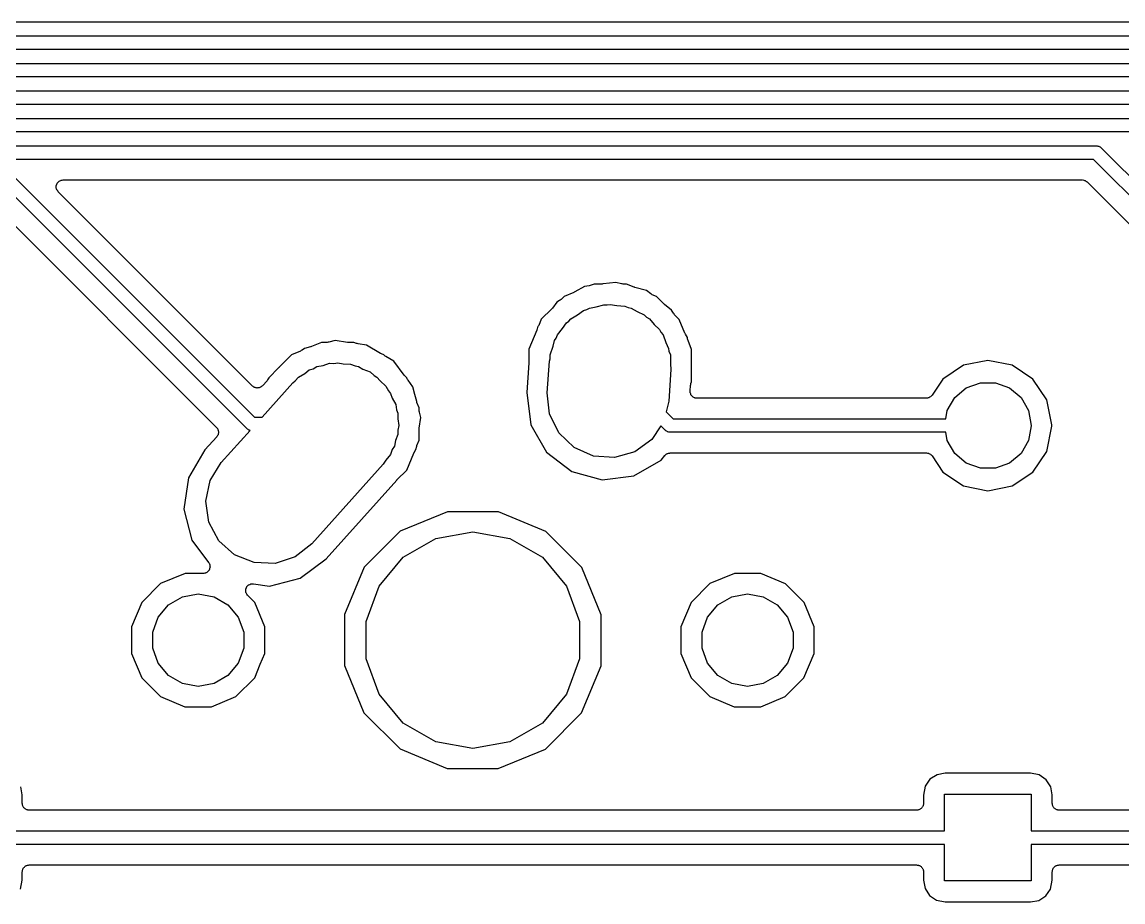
# Model space of a CAD drawing. Extents: x 29 to 257, y -104 to -29.
# Drawn here: x 105.96 to 126.32, y -61.99 to -45.72 of the extents above; entities that cross this region are included whole.
import ezdxf

# ---------------------------------------------------------------- set-up
doc = ezdxf.new("R2010")
doc.units = 0
doc.header["$MEASUREMENT"] = 0
doc.layers.add('BLACK', color=7, linetype='CONTINUOUS')

msp = doc.modelspace()

# ---------------------------------------------------------------- linework, layer by layer
at = {"layer": 'Black'}
for p, q in [((196.469, -45.718), (89.662, -45.718)), ((89.4598, -45.976), (196.671, -45.976)), ((196.723, -46.226), (89.408, -46.226)), ((89.2058, -46.484), (181.459, -46.484)), ((181.407, -46.734), (89.154, -46.734)), ((88.9518, -46.992), (162.917, -46.992)), ((162.865, -47.242), (88.9, -47.242)), ((89.408, -47.5), (144.375, -47.5)), ((144.323, -47.75), (89.4598, -47.75)), ((89.662, -48.008), (125.833, -48.008)), ((125.833, -48.008), (125.838, -48.009)), ((125.838, -48.009), (125.844, -48.0085)), ((125.844, -48.0085), (125.86, -48.0127)), ((125.86, -48.0127), (125.876, -48.0155)), ((125.876, -48.0155), (125.881, -48.0183)), ((125.881, -48.0183), (125.886, -48.0197)), ((125.886, -48.0197), (125.899, -48.0291)), ((125.899, -48.0291), (125.913, -48.0372)), ((125.913, -48.0372), (125.917, -48.0415)), ((125.917, -48.0415), (125.921, -48.0446)), ((125.921, -48.0446), (130.148, -52.2712)), ((125.781, -48.258), (89.7138, -48.258)), ((129.97, -52.4465), (125.781, -48.258)), ((105.788, -48.5526), (110.261, -53.025)), ((106.639, -48.6687), (106.643, -48.6659)), ((106.643, -48.6659), (106.647, -48.662)), ((106.647, -48.662), (106.662, -48.655)), ((106.662, -48.655), (106.677, -48.6467)), ((106.677, -48.6467), (106.682, -48.6457)), ((106.682, -48.6457), (106.687, -48.6433)), ((106.687, -48.6433), (106.704, -48.6419)), ((106.704, -48.6419), (106.72, -48.639)), ((106.72, -48.639), (125.571, -48.639)), ((125.571, -48.639), (125.576, -48.64)), ((125.576, -48.64), (125.582, -48.6395)), ((125.582, -48.6395), (125.598, -48.6438)), ((125.598, -48.6438), (125.614, -48.6467)), ((125.614, -48.6467), (125.619, -48.6495)), ((125.619, -48.6495), (125.624, -48.6509)), ((125.624, -48.6509), (125.638, -48.6604)), ((125.638, -48.6604), (125.652, -48.6687)), ((110.121, -53.2384), (105.648, -48.766)), ((106.594, -48.7771), (106.595, -48.7605)), ((106.595, -48.7825), (106.594, -48.7771)), ((106.595, -48.7439), (106.597, -48.7387)), ((106.595, -48.7605), (106.595, -48.7439)), ((106.595, -48.7881), (106.595, -48.7825)), ((106.601, -48.8036), (106.595, -48.7881)), ((106.597, -48.7387), (106.598, -48.7331)), ((106.598, -48.7331), (106.605, -48.7181)), ((106.605, -48.8197), (106.601, -48.8036)), ((106.605, -48.7181), (106.61, -48.7025)), ((106.608, -48.8242), (106.605, -48.8197)), ((106.61, -48.8295), (106.608, -48.8242)), ((106.61, -48.7025), (106.614, -48.6982)), ((106.621, -48.8422), (106.61, -48.8295)), ((106.614, -48.6982), (106.616, -48.6932)), ((106.616, -48.6932), (106.628, -48.6814)), ((106.63, -48.8558), (106.621, -48.8422)), ((106.628, -48.6814), (106.639, -48.6687)), ((110.225, -52.4501), (106.63, -48.8558)), ((125.652, -48.6687), (125.656, -48.673)), ((125.656, -48.673), (125.661, -48.6762)), ((125.661, -48.6762), (129.36, -52.3756)), ((105.528, -49.1842), (109.558, -53.2142)), ((116.364, -50.607), (116.183, -50.7109)), ((116.453, -50.5957), (116.364, -50.607)), ((116.469, -50.5907), (116.453, -50.5957)), ((116.485, -50.5871), (116.469, -50.5907)), ((116.542, -50.5637), (116.485, -50.5871)), ((116.693, -50.5639), (116.542, -50.5637)), ((116.701, -50.5625), (116.693, -50.5639)), ((116.709, -50.5628), (116.701, -50.5625)), ((116.946, -50.5325), (116.709, -50.5628)), ((117.047, -50.5598), (116.946, -50.5325)), ((117.063, -50.5613), (117.047, -50.5598)), ((117.08, -50.5642), (117.063, -50.5613)), ((117.141, -50.5643), (117.08, -50.5642)), ((117.28, -50.6222), (117.141, -50.5643)), ((117.288, -50.6239), (117.28, -50.6222)), ((117.296, -50.6274), (117.288, -50.6239)), ((117.512, -50.6862), (117.296, -50.6274)), ((117.589, -50.7455), (117.512, -50.6862)), ((115.855, -50.8986), (115.77, -51.0085)), ((115.903, -50.8712), (115.855, -50.8986)), ((115.916, -50.8605), (115.903, -50.8712)), ((115.93, -50.8509), (115.916, -50.8605)), ((115.988, -50.7925), (115.93, -50.8509)), ((116.168, -50.7181), (115.988, -50.7925)), ((116.175, -50.7137), (116.168, -50.7181)), ((116.183, -50.7109), (116.175, -50.7137)), ((117.604, -50.7533), (117.589, -50.7455)), ((117.618, -50.7623), (117.604, -50.7533)), ((117.694, -50.794), (117.618, -50.7623)), ((117.832, -50.932), (117.694, -50.794)), ((115.759, -51.0207), (115.564, -51.2158)), ((115.764, -51.014), (115.759, -51.0207)), ((115.77, -51.0085), (115.764, -51.014)), ((116.234, -51.1358), (116.346, -51.0539)), ((116.346, -51.0539), (116.405, -51.0371)), ((116.405, -51.0371), (116.454, -51.0088)), ((116.454, -51.0088), (116.581, -50.9864)), ((116.581, -50.9864), (116.722, -50.9459)), ((116.722, -50.9459), (116.786, -50.9503)), ((116.786, -50.9503), (116.84, -50.9407)), ((116.84, -50.9407), (116.964, -50.9626)), ((116.964, -50.9626), (117.111, -50.9728)), ((117.111, -50.9728), (117.171, -50.999)), ((117.171, -50.999), (117.226, -51.0088)), ((117.226, -51.0088), (117.338, -51.0734)), ((117.338, -51.0734), (117.469, -51.1313)), ((117.839, -50.9367), (117.832, -50.932)), ((117.844, -50.9427), (117.839, -50.9367)), ((117.976, -51.0449), (117.844, -50.9427)), ((118.011, -51.1048), (117.976, -51.0449)), ((118.021, -51.1177), (118.011, -51.1048)), ((115.564, -51.2158), (115.517, -51.3289)), ((115.96, -51.3891), (116.03, -51.2839)), ((116.03, -51.2839), (116.075, -51.2512)), ((116.075, -51.2512), (116.114, -51.2049)), ((116.114, -51.2049), (116.234, -51.1358)), ((117.469, -51.1313), (117.514, -51.1747)), ((117.514, -51.1747), (117.566, -51.2049)), ((117.566, -51.2049), (117.655, -51.3107)), ((117.655, -51.3107), (117.75, -51.4025)), ((118.031, -51.1314), (118.021, -51.1177)), ((118.117, -51.218), (118.031, -51.1314)), ((118.223, -51.4733), (118.117, -51.218)), ((115.481, -51.4161), (115.334, -51.7691)), ((115.483, -51.4081), (115.481, -51.4161)), ((115.486, -51.4007), (115.483, -51.4081)), ((115.496, -51.3628), (115.486, -51.4007)), ((115.5, -51.3578), (115.496, -51.3628)), ((115.508, -51.343), (115.5, -51.3578)), ((115.517, -51.3289), (115.508, -51.343)), ((115.839, -51.5678), (115.862, -51.5054)), ((115.862, -51.5054), (115.96, -51.3891)), ((117.75, -51.4025), (117.775, -51.4545)), ((117.775, -51.4545), (117.818, -51.5054)), ((117.818, -51.5054), (117.87, -51.648)), ((118.227, -51.4802), (118.223, -51.4733)), ((118.23, -51.4879), (118.227, -51.4802)), ((118.268, -51.554), (118.23, -51.4879)), ((111.313, -51.7219), (111.304, -51.7239)), ((111.502, -51.6437), (111.313, -51.7219)), ((111.607, -51.6438), (111.502, -51.6437)), ((111.622, -51.6411), (111.607, -51.6438)), ((111.638, -51.6399), (111.622, -51.6411)), ((111.753, -51.6106), (111.638, -51.6399)), ((111.979, -51.6429), (111.753, -51.6106)), ((111.988, -51.6426), (111.979, -51.6429)), ((111.996, -51.6442), (111.988, -51.6426)), ((112.101, -51.6443), (111.996, -51.6442)), ((112.145, -51.6628), (112.101, -51.6443)), ((112.161, -51.6662), (112.145, -51.6628)), ((112.176, -51.6712), (112.161, -51.6662)), ((112.334, -51.6937), (112.176, -51.6712)), ((112.592, -51.8467), (112.334, -51.6937)), ((115.728, -51.8739), (115.785, -51.7156)), ((115.785, -51.7156), (115.812, -51.608)), ((115.812, -51.608), (115.839, -51.5678)), ((117.87, -51.648), (117.921, -51.7535)), ((118.271, -51.5782), (118.268, -51.554)), ((118.276, -51.5942), (118.271, -51.5782)), ((118.28, -51.6105), (118.276, -51.5942)), ((118.346, -51.7718), (118.28, -51.6105)), ((110.948, -51.8725), (110.71, -52.1097)), ((111.114, -51.8041), (110.948, -51.8725)), ((111.127, -51.7955), (111.114, -51.8041)), ((111.141, -51.7883), (111.127, -51.7955)), ((111.185, -51.756), (111.141, -51.7883)), ((111.296, -51.7276), (111.185, -51.756)), ((111.304, -51.7239), (111.296, -51.7276)), ((112.6, -51.8499), (112.592, -51.8467)), ((112.608, -51.8548), (112.6, -51.8499)), ((112.654, -51.874), (112.608, -51.8548)), ((112.667, -51.8864), (112.654, -51.874)), ((112.68, -51.8956), (112.667, -51.8864)), ((112.692, -51.9059), (112.68, -51.8956)), ((112.838, -51.9928), (112.692, -51.9059)), ((115.334, -51.7691), (115.334, -52.0132)), ((115.728, -51.9476), (115.728, -51.8739)), ((117.921, -51.7535), (117.927, -51.8046)), ((117.927, -51.8046), (117.952, -51.8739)), ((117.952, -51.8739), (117.952, -52.0424)), ((118.346, -52.3709), (118.346, -51.7718)), ((110.704, -52.1159), (110.524, -52.2958)), ((110.706, -52.113), (110.704, -52.1159)), ((110.709, -52.1108), (110.706, -52.113)), ((110.71, -52.1097), (110.709, -52.1104)), ((110.709, -52.1104), (110.709, -52.1108)), ((111.343, -52.1294), (111.414, -52.0888)), ((111.414, -52.0888), (111.531, -52.0682)), ((111.531, -52.0682), (111.647, -52.0302)), ((111.647, -52.0302), (111.73, -52.033)), ((111.73, -52.033), (111.8, -52.0207)), ((111.8, -52.0207), (111.902, -52.0387)), ((111.902, -52.0387), (112.037, -52.0432)), ((112.037, -52.0432), (112.123, -52.0777)), ((112.123, -52.0777), (112.186, -52.0888)), ((112.186, -52.0888), (112.267, -52.1357)), ((113.03, -52.249), (112.838, -51.9928)), ((115.334, -52.0218), (115.296, -52.5715)), ((115.334, -52.0132), (115.333, -52.0174)), ((115.333, -52.0174), (115.334, -52.0218)), ((115.677, -52.578), (115.718, -51.9872)), ((115.718, -51.9872), (115.728, -51.9476)), ((117.952, -52.0424), (117.963, -52.142)), ((123.374, -52.0668), (122.992, -52.3223)), ((123.825, -51.9771), (123.374, -52.0668)), ((124.276, -52.0668), (123.825, -51.9771)), ((124.658, -52.3223), (124.276, -52.0668)), ((110.516, -52.3153), (110.504, -52.3334)), ((110.524, -52.2958), (110.516, -52.3153)), ((111.014, -52.3569), (111.074, -52.2849)), ((111.074, -52.2849), (111.193, -52.2162)), ((111.193, -52.2162), (111.275, -52.1516)), ((111.275, -52.1516), (111.343, -52.1294)), ((112.267, -52.1357), (112.4, -52.1889)), ((112.4, -52.1889), (112.472, -52.2541)), ((112.472, -52.2541), (112.526, -52.2849)), ((112.526, -52.2849), (112.584, -52.3541)), ((113.037, -52.2551), (113.03, -52.249)), ((113.042, -52.2625), (113.037, -52.2551)), ((113.077, -52.298), (113.042, -52.2625)), ((113.084, -52.3142), (113.077, -52.298)), ((113.093, -52.3276), (113.084, -52.3142)), ((113.1, -52.3419), (113.093, -52.3276)), ((117.963, -52.142), (117.922, -52.7328)), ((122.992, -52.3223), (122.794, -52.6188)), ((124.914, -52.7046), (124.658, -52.3223)), ((110.237, -52.4585), (110.225, -52.4501)), ((110.247, -52.4682), (110.237, -52.4585)), ((110.255, -52.471), (110.247, -52.4682)), ((110.261, -52.4754), (110.255, -52.471)), ((110.275, -52.4792), (110.261, -52.4754)), ((110.288, -52.4846), (110.275, -52.4792)), ((110.296, -52.4849), (110.288, -52.4846)), ((110.303, -52.4869), (110.296, -52.4849)), ((110.318, -52.4856), (110.303, -52.4869)), ((110.332, -52.4861), (110.318, -52.4856)), ((110.34, -52.4837), (110.332, -52.4861)), ((110.347, -52.483), (110.34, -52.4837)), ((110.361, -52.4769), (110.347, -52.483)), ((110.374, -52.4724), (110.361, -52.4769)), ((110.38, -52.4676), (110.374, -52.4724)), ((110.387, -52.4644), (110.38, -52.4676)), ((110.398, -52.4541), (110.387, -52.4644)), ((110.409, -52.4452), (110.398, -52.4541)), ((110.401, -53.025), (110.968, -52.3927)), ((110.493, -52.3515), (110.409, -52.4452)), ((110.504, -52.3334), (110.493, -52.3515)), ((110.968, -52.3927), (111.014, -52.3569)), ((112.584, -52.3541), (112.691, -52.4499)), ((112.691, -52.4499), (112.737, -52.5363)), ((112.737, -52.5363), (112.778, -52.5854)), ((113.19, -52.4622), (113.1, -52.3419)), ((113.227, -52.6067), (113.19, -52.4622)), ((118.317, -52.5395), (118.324, -52.4405)), ((118.324, -52.4405), (118.329, -52.4205)), ((118.329, -52.4205), (118.333, -52.4005)), ((118.333, -52.4005), (118.346, -52.3709)), ((123.212, -52.664), (123.425, -52.4854)), ((123.425, -52.4854), (123.686, -52.3903)), ((123.686, -52.3903), (123.964, -52.3903)), ((123.964, -52.3903), (124.225, -52.4854)), ((124.225, -52.4854), (124.438, -52.664)), ((112.778, -52.5854), (112.81, -52.6734)), ((112.81, -52.6734), (112.875, -52.7945)), ((113.261, -52.7382), (113.227, -52.6067)), ((113.264, -52.7464), (113.261, -52.7382)), ((115.296, -52.5715), (115.372, -53.166)), ((115.719, -52.9665), (115.677, -52.578)), ((117.922, -52.7328), (117.874, -52.927)), ((118.319, -52.5549), (118.317, -52.5395)), ((118.319, -52.5703), (118.319, -52.5549)), ((118.321, -52.5767), (118.319, -52.5703)), ((118.322, -52.5834), (118.321, -52.5767)), ((118.329, -52.5972), (118.322, -52.5834)), ((118.334, -52.6118), (118.329, -52.5972)), ((118.338, -52.6169), (118.334, -52.6118)), ((118.341, -52.623), (118.338, -52.6169)), ((118.352, -52.6337), (118.341, -52.623)), ((118.362, -52.6455), (118.352, -52.6337)), ((118.368, -52.6489), (118.362, -52.6455)), ((118.373, -52.6536), (118.368, -52.6489)), ((118.387, -52.6599), (118.373, -52.6536)), ((118.4, -52.6676), (118.387, -52.6599)), ((118.407, -52.6688), (118.4, -52.6676)), ((118.413, -52.6715), (118.407, -52.6688)), ((118.429, -52.6726), (118.413, -52.6715)), ((118.444, -52.6752), (118.429, -52.6726)), ((122.688, -52.6752), (118.444, -52.6752)), ((122.706, -52.6721), (122.688, -52.6752)), ((122.723, -52.6702), (122.706, -52.6721)), ((122.727, -52.6683), (122.723, -52.6702)), ((122.731, -52.6676), (122.727, -52.6683)), ((122.747, -52.6586), (122.731, -52.6676)), ((122.763, -52.6507), (122.747, -52.6586)), ((122.766, -52.6476), (122.763, -52.6507)), ((122.77, -52.6455), (122.766, -52.6476)), ((122.781, -52.6318), (122.77, -52.6455)), ((122.794, -52.6188), (122.781, -52.6318)), ((123.073, -52.9046), (123.212, -52.664)), ((124.438, -52.664), (124.577, -52.9046)), ((125.006, -53.1681), (124.914, -52.7046)), ((112.875, -52.7945), (112.888, -52.8873)), ((112.888, -52.8873), (112.912, -52.9539)), ((113.266, -52.7552), (113.264, -52.7464)), ((113.306, -52.8518), (113.266, -52.7552)), ((113.306, -52.9), (113.306, -52.8518)), ((113.309, -52.9157), (113.306, -52.9)), ((113.31, -52.9316), (113.309, -52.9157)), ((113.336, -53.0306), (113.31, -52.9316)), ((117.874, -52.927), (118.003, -53.0562)), ((123.047, -53.0562), (123.073, -52.9046)), ((124.577, -52.9046), (124.625, -53.1782)), ((110.261, -53.025), (110.401, -53.025)), ((112.912, -52.9539), (112.912, -53.0576)), ((112.912, -53.0576), (112.93, -53.1813)), ((113.307, -53.2283), (113.336, -53.0306)), ((115.89, -53.3175), (115.719, -52.9665)), ((118.003, -53.0562), (123.047, -53.0562)), ((109.558, -53.2142), (109.562, -53.2205)), ((109.562, -53.2205), (109.568, -53.2256)), ((109.568, -53.2256), (109.575, -53.2385)), ((109.575, -53.2385), (109.583, -53.2503)), ((109.583, -53.2503), (109.585, -53.2578)), ((109.585, -53.2578), (109.589, -53.2646)), ((109.587, -53.3439), (109.586, -53.3514)), ((109.59, -53.3369), (109.587, -53.3439)), ((109.589, -53.2646), (109.591, -53.2789)), ((109.592, -53.3224), (109.59, -53.3369)), ((109.591, -53.2789), (109.594, -53.2929)), ((109.595, -53.3082), (109.592, -53.3224)), ((109.594, -53.2929), (109.594, -53.3006)), ((109.594, -53.3006), (109.595, -53.3082)), ((109.647, -53.8647), (110.181, -53.27)), ((110.125, -53.2415), (110.121, -53.2384)), ((110.129, -53.2458), (110.125, -53.2415)), ((110.143, -53.2539), (110.129, -53.2458)), ((110.156, -53.2633), (110.143, -53.2539)), ((110.161, -53.2647), (110.156, -53.2633)), ((110.166, -53.2675), (110.161, -53.2647)), ((110.181, -53.27), (110.166, -53.2675)), ((112.912, -53.3461), (112.871, -53.4578)), ((112.93, -53.1813), (112.912, -53.2649)), ((112.912, -53.2649), (112.912, -53.3461)), ((113.306, -53.2462), (113.307, -53.2373)), ((113.306, -53.4509), (113.306, -53.2462)), ((113.307, -53.2373), (113.307, -53.2283)), ((115.372, -53.166), (115.664, -53.6751)), ((116.171, -53.5887), (115.89, -53.3175)), ((117.778, -53.1853), (117.61, -53.4361)), ((117.863, -53.2696), (117.778, -53.1853)), ((117.867, -53.2728), (117.863, -53.2696)), ((117.871, -53.277), (117.867, -53.2728)), ((117.885, -53.2852), (117.871, -53.277)), ((117.898, -53.2945), (117.885, -53.2852)), ((117.904, -53.296), (117.898, -53.2945)), ((117.908, -53.2987), (117.904, -53.296)), ((117.925, -53.3015), (117.908, -53.2987)), ((117.94, -53.3058), (117.925, -53.3015)), ((117.946, -53.3053), (117.94, -53.3058)), ((117.951, -53.3062), (117.946, -53.3053)), ((123.047, -53.3062), (117.951, -53.3062)), ((123.073, -53.4579), (123.047, -53.3062)), ((124.625, -53.1843), (124.577, -53.4579)), ((124.625, -53.1782), (124.625, -53.1843)), ((124.914, -53.6579), (125.006, -53.1944)), ((125.006, -53.1944), (125.006, -53.1681)), ((109.562, -53.3888), (109.343, -53.633)), ((109.566, -53.3823), (109.562, -53.3888)), ((109.572, -53.3769), (109.566, -53.3823)), ((109.578, -53.3637), (109.572, -53.3769)), ((109.586, -53.3514), (109.578, -53.3637)), ((112.871, -53.4578), (112.849, -53.5636)), ((113.262, -53.5634), (113.265, -53.5479)), ((113.265, -53.5479), (113.306, -53.4509)), ((117.61, -53.4361), (117.294, -53.6661)), ((123.212, -53.6985), (123.073, -53.4579)), ((124.577, -53.4579), (124.438, -53.6985)), ((109.343, -53.633), (109.038, -54.1487)), ((112.778, -53.7146), (112.69, -53.82)), ((112.81, -53.6264), (112.778, -53.7146)), ((112.849, -53.5636), (112.81, -53.6264)), ((113.076, -54.0042), (113.205, -53.6941)), ((113.205, -53.6941), (113.21, -53.6865)), ((113.21, -53.6865), (113.213, -53.6781)), ((113.213, -53.6781), (113.252, -53.6113)), ((113.252, -53.6113), (113.257, -53.5786)), ((113.257, -53.5786), (113.262, -53.5634)), ((115.664, -53.6751), (116.128, -54.0338)), ((116.529, -53.7472), (116.171, -53.5887)), ((116.918, -53.7741), (116.529, -53.7472)), ((117.294, -53.6661), (116.918, -53.7741)), ((117.785, -53.8214), (117.85, -53.7365)), ((117.85, -53.7365), (117.852, -53.7351)), ((117.852, -53.7349), (117.854, -53.7336)), ((117.852, -53.7351), (117.852, -53.7349)), ((117.854, -53.7336), (117.855, -53.7305)), ((117.855, -53.7305), (117.864, -53.7234)), ((117.864, -53.7234), (117.87, -53.717)), ((117.87, -53.717), (117.876, -53.7133)), ((117.876, -53.7133), (117.883, -53.7068)), ((117.883, -53.7068), (117.885, -53.7061)), ((117.885, -53.7057), (117.887, -53.705)), ((117.885, -53.7061), (117.885, -53.7057)), ((117.887, -53.705), (117.89, -53.7029)), ((117.89, -53.7029), (117.9, -53.6994)), ((117.9, -53.6994), (117.908, -53.6949)), ((117.908, -53.6949), (117.915, -53.6936)), ((117.915, -53.6936), (117.924, -53.6901)), ((117.924, -53.6901), (117.926, -53.69)), ((117.926, -53.69), (117.926, -53.6897)), ((117.926, -53.6897), (117.926, -53.6897)), ((117.926, -53.6897), (117.929, -53.6897)), ((117.929, -53.6897), (117.932, -53.6887)), ((117.932, -53.6887), (117.942, -53.6889)), ((117.942, -53.6889), (117.951, -53.6872)), ((117.951, -53.6872), (122.688, -53.6872)), ((122.688, -53.6872), (122.706, -53.6904)), ((122.706, -53.6904), (122.723, -53.6923)), ((122.723, -53.6923), (122.727, -53.6942)), ((122.727, -53.6942), (122.731, -53.6949)), ((122.731, -53.6949), (122.747, -53.7039)), ((122.747, -53.7039), (122.763, -53.7118)), ((122.763, -53.7118), (122.766, -53.7149)), ((122.766, -53.7149), (122.77, -53.717)), ((122.77, -53.717), (122.781, -53.7307)), ((122.781, -53.7307), (122.794, -53.7437)), ((122.794, -53.7437), (122.992, -54.0402)), ((123.425, -53.8771), (123.212, -53.6985)), ((124.438, -53.6985), (124.225, -53.8771)), ((124.658, -54.0402), (124.914, -53.6579)), ((109.441, -54.1964), (109.647, -53.8647)), ((112.643, -53.8953), (111.322, -55.3673)), ((112.69, -53.82), (112.643, -53.8953)), ((117.276, -54.113), (117.785, -53.8214)), ((123.686, -53.9722), (123.425, -53.8771)), ((124.225, -53.8771), (123.964, -53.9722)), ((109.038, -54.1487), (108.954, -54.7294)), ((112.896, -54.1841), (113.076, -54.0042)), ((116.128, -54.0338), (116.694, -54.1875)), ((116.694, -54.1875), (117.276, -54.113)), ((122.992, -54.0402), (123.374, -54.2957)), ((123.964, -53.9722), (123.686, -53.9722)), ((124.276, -54.2957), (124.658, -54.0402)), ((109.36, -54.5787), (109.441, -54.1964)), ((111.585, -55.6446), (112.891, -54.1892)), ((112.891, -54.1892), (112.894, -54.187)), ((112.894, -54.187), (112.896, -54.1841)), ((123.374, -54.2957), (123.825, -54.3854)), ((123.825, -54.3854), (124.276, -54.2957)), ((108.954, -54.7294), (109.1, -55.2978)), ((109.415, -54.9655), (109.36, -54.5787)), ((113.83, -54.7747), (112.956, -55.1355)), ((114.774, -54.7755), (113.83, -54.7747)), ((115.647, -55.1378), (114.774, -54.7755)), ((109.599, -55.3101), (109.415, -54.9655)), ((112.956, -55.1355), (112.288, -55.803)), ((113.615, -55.2692), (114.3, -55.1485)), ((114.3, -55.1485), (114.985, -55.2692)), ((116.315, -55.8065), (115.647, -55.1378)), ((109.1, -55.2978), (109.413, -55.715)), ((109.89, -55.5711), (109.599, -55.3101)), ((111.322, -55.3673), (111.015, -55.6084)), ((113.013, -55.6167), (113.615, -55.2692)), ((114.985, -55.2692), (115.587, -55.6167)), ((110.253, -55.7168), (109.89, -55.5711)), ((109.413, -55.715), (109.416, -55.7219)), ((109.416, -55.7219), (109.421, -55.7278)), ((109.421, -55.7278), (109.426, -55.7414)), ((109.426, -55.7414), (109.433, -55.7544)), ((109.433, -55.7544), (109.433, -55.762)), ((109.433, -55.762), (109.436, -55.7692)), ((109.436, -55.7692), (109.436, -55.7837)), ((109.436, -55.7837), (109.438, -55.7982)), ((110.643, -55.7298), (110.253, -55.7168)), ((111.015, -55.6084), (110.643, -55.7298)), ((111.105, -56.004), (111.585, -55.6446)), ((112.567, -56.1492), (113.013, -55.6167)), ((115.587, -55.6167), (116.033, -56.1492)), ((108.976, -55.9179), (108.523, -56.105)), ((109.311, -55.9182), (108.976, -55.9179)), ((109.318, -55.9168), (109.311, -55.9182)), ((109.326, -55.9173), (109.318, -55.9168)), ((109.34, -55.9131), (109.326, -55.9173)), ((109.354, -55.9106), (109.34, -55.9131)), ((109.361, -55.9067), (109.354, -55.9106)), ((109.368, -55.9045), (109.361, -55.9067)), ((109.38, -55.8958), (109.368, -55.9045)), ((109.393, -55.8885), (109.38, -55.8958)), ((109.397, -55.8827), (109.393, -55.8885)), ((109.404, -55.878), (109.397, -55.8827)), ((109.412, -55.8659), (109.404, -55.878)), ((109.421, -55.8548), (109.412, -55.8659)), ((109.424, -55.8476), (109.421, -55.8548)), ((109.428, -55.8411), (109.424, -55.8476)), ((109.431, -55.827), (109.428, -55.8411)), ((109.436, -55.8133), (109.431, -55.827)), ((109.438, -55.7982), (109.436, -55.8057)), ((109.436, -55.8057), (109.436, -55.8133)), ((112.288, -55.803), (111.926, -56.6755)), ((116.675, -56.6797), (116.315, -55.8065)), ((119.136, -55.9179), (118.683, -56.105)), ((119.626, -55.9183), (119.136, -55.9179)), ((120.079, -56.1063), (119.626, -55.9183)), ((108.523, -56.105), (108.176, -56.4513)), ((110.1, -56.2186), (110.102, -56.2)), ((110.102, -56.2), (110.104, -56.1969)), ((110.104, -56.1934), (110.113, -56.177)), ((110.104, -56.1969), (110.104, -56.1934)), ((110.113, -56.177), (110.121, -56.16)), ((110.121, -56.16), (110.123, -56.1576)), ((110.123, -56.1576), (110.125, -56.1545)), ((110.125, -56.1545), (110.139, -56.1421)), ((110.139, -56.1421), (110.152, -56.1289)), ((110.152, -56.1289), (110.155, -56.1274)), ((110.155, -56.1274), (110.158, -56.1251)), ((110.158, -56.1251), (110.175, -56.1181)), ((110.175, -56.1181), (110.192, -56.1103)), ((110.192, -56.1103), (110.195, -56.11)), ((110.195, -56.11), (110.199, -56.1087)), ((110.199, -56.1087), (110.217, -56.1081)), ((110.217, -56.1081), (110.236, -56.1065)), ((110.236, -56.1065), (110.239, -56.1074)), ((110.239, -56.1074), (110.243, -56.1073)), ((110.243, -56.1073), (110.537, -56.1494)), ((110.537, -56.1494), (111.105, -56.004)), ((112.329, -56.8024), (112.567, -56.1492)), ((116.033, -56.1492), (116.271, -56.8024)), ((118.683, -56.105), (118.336, -56.4513)), ((120.425, -56.4531), (120.079, -56.1063)), ((108.671, -56.4957), (108.928, -56.3474)), ((108.928, -56.3474), (109.22, -56.2958)), ((109.22, -56.2958), (109.512, -56.3474)), ((109.512, -56.3474), (109.769, -56.4957)), ((110.098, -56.2371), (110.1, -56.2186)), ((110.098, -56.2405), (110.098, -56.2371)), ((110.098, -56.2439), (110.098, -56.2405)), ((110.103, -56.262), (110.098, -56.2439)), ((110.107, -56.2802), (110.103, -56.262)), ((110.109, -56.2832), (110.107, -56.2802)), ((110.11, -56.2865), (110.109, -56.2832)), ((110.12, -56.3019), (110.11, -56.2865)), ((110.13, -56.3177), (110.12, -56.3019)), ((110.133, -56.3199), (110.13, -56.3177)), ((110.135, -56.3227), (110.133, -56.3199)), ((110.265, -56.4531), (110.135, -56.3227)), ((118.831, -56.4957), (119.088, -56.3474)), ((119.088, -56.3474), (119.38, -56.2958)), ((119.38, -56.2958), (119.672, -56.3474)), ((119.672, -56.3474), (119.929, -56.4957)), ((108.176, -56.4513), (107.988, -56.9039)), ((108.48, -56.7229), (108.671, -56.4957)), ((109.769, -56.4957), (109.96, -56.7229)), ((110.452, -56.906), (110.265, -56.4531)), ((118.336, -56.4513), (118.148, -56.9039)), ((118.64, -56.7229), (118.831, -56.4957)), ((119.929, -56.4957), (120.12, -56.7229)), ((120.612, -56.906), (120.425, -56.4531)), ((108.379, -57.0017), (108.48, -56.7229)), ((109.96, -56.7229), (110.061, -57.0017)), ((111.926, -56.6755), (111.925, -57.6203)), ((112.329, -57.4976), (112.329, -56.8024)), ((116.271, -56.8024), (116.271, -57.4976)), ((116.675, -57.419), (116.675, -56.6797)), ((118.539, -57.0017), (118.64, -56.7229)), ((120.12, -56.7229), (120.221, -57.0017)), ((107.988, -56.9039), (107.988, -57.394)), ((108.379, -57.2983), (108.379, -57.0017)), ((110.061, -57.0017), (110.061, -57.2983)), ((110.452, -57.3961), (110.452, -56.906)), ((118.148, -56.9039), (118.148, -57.394)), ((118.539, -57.2983), (118.539, -57.0017)), ((120.221, -57.0017), (120.221, -57.2983)), ((120.612, -57.3961), (120.612, -56.906)), ((107.988, -57.394), (108.175, -57.8469)), ((108.48, -57.5771), (108.379, -57.2983)), ((110.061, -57.2983), (109.96, -57.5771)), ((110.368, -57.5968), (110.452, -57.3961)), ((116.674, -57.6245), (116.675, -57.419)), ((118.148, -57.394), (118.335, -57.8469)), ((118.64, -57.5771), (118.539, -57.2983)), ((120.221, -57.2983), (120.12, -57.5771)), ((120.424, -57.8487), (120.612, -57.3961)), ((108.671, -57.8043), (108.48, -57.5771)), ((109.96, -57.5771), (109.769, -57.8043)), ((110.264, -57.8487), (110.368, -57.5968)), ((111.925, -57.6203), (112.285, -58.4935)), ((112.567, -58.1508), (112.329, -57.4976)), ((116.271, -57.4976), (116.033, -58.1508)), ((116.312, -58.497), (116.674, -57.6245)), ((118.831, -57.8043), (118.64, -57.5771)), ((120.12, -57.5771), (119.929, -57.8043)), ((108.928, -57.9526), (108.671, -57.8043)), ((109.769, -57.8043), (109.512, -57.9526)), ((119.088, -57.9526), (118.831, -57.8043)), ((119.929, -57.8043), (119.672, -57.9526)), ((108.175, -57.8469), (108.521, -58.1937)), ((109.22, -58.0041), (108.928, -57.9526)), ((109.512, -57.9526), (109.22, -58.0041)), ((109.917, -58.195), (110.264, -57.8487)), ((118.335, -57.8469), (118.681, -58.1937)), ((119.38, -58.0041), (119.088, -57.9526)), ((119.672, -57.9526), (119.38, -58.0041)), ((120.077, -58.195), (120.424, -57.8487)), ((108.521, -58.1937), (108.974, -58.3817)), ((109.464, -58.3821), (109.917, -58.195)), ((113.013, -58.6832), (112.567, -58.1508)), ((116.033, -58.1508), (115.587, -58.6832)), ((118.681, -58.1937), (119.134, -58.3817)), ((119.624, -58.3821), (120.077, -58.195)), ((108.974, -58.3817), (109.464, -58.3821)), ((119.134, -58.3817), (119.624, -58.3821)), ((112.285, -58.4935), (112.953, -59.1622)), ((115.644, -59.1645), (116.312, -58.497)), ((113.615, -59.0308), (113.013, -58.6832)), ((115.587, -58.6832), (114.985, -59.0308)), ((114.3, -59.1515), (113.615, -59.0308)), ((114.985, -59.0308), (114.3, -59.1515)), ((112.953, -59.1622), (113.826, -59.5245)), ((114.77, -59.5253), (115.644, -59.1645)), ((113.826, -59.5245), (114.77, -59.5253)), ((122.885, -59.6389), (122.754, -59.7229)), ((123.037, -59.6103), (122.885, -59.6389)), ((124.612, -59.6103), (123.037, -59.6103)), ((124.776, -59.6435), (124.612, -59.6103)), ((124.903, -59.7304), (124.776, -59.6435)), ((105.966, -60.0131), (105.937, -59.8609)), ((122.667, -59.8502), (122.634, -60.014)), ((122.754, -59.7229), (122.667, -59.8502)), ((124.987, -59.8609), (124.903, -59.7304)), ((125.016, -60.0131), (124.987, -59.8609)), ((105.966, -60.1683), (105.966, -60.0131)), ((122.634, -60.014), (122.634, -60.1683)), ((123.025, -60.0012), (124.625, -60.0012)), ((123.025, -60.6762), (123.025, -60.0012)), ((124.625, -60.0012), (124.625, -60.6762)), ((125.016, -60.1683), (125.016, -60.0131)), ((105.968, -60.1792), (105.966, -60.1683)), ((105.968, -60.1903), (105.968, -60.1792)), ((105.972, -60.2007), (105.968, -60.1903)), ((105.974, -60.2117), (105.972, -60.2007)), ((105.979, -60.2213), (105.974, -60.2117)), ((105.983, -60.2317), (105.979, -60.2213)), ((105.99, -60.2403), (105.983, -60.2317)), ((105.996, -60.2499), (105.99, -60.2403)), ((106.004, -60.257), (105.996, -60.2499)), ((106.011, -60.2655), (106.004, -60.257)), ((106.021, -60.2711), (106.011, -60.2655)), ((106.029, -60.2782), (106.021, -60.2711)), ((122.579, -60.2711), (122.571, -60.2782)), ((122.589, -60.2655), (122.579, -60.2711)), ((122.596, -60.257), (122.589, -60.2655)), ((122.604, -60.2499), (122.596, -60.257)), ((122.61, -60.2403), (122.604, -60.2499)), ((122.617, -60.2317), (122.61, -60.2403)), ((122.621, -60.2213), (122.617, -60.2317)), ((122.626, -60.2117), (122.621, -60.2213)), ((122.628, -60.2007), (122.626, -60.2117)), ((122.632, -60.1903), (122.628, -60.2007)), ((122.634, -60.1683), (122.632, -60.1792)), ((122.632, -60.1792), (122.632, -60.1903)), ((125.018, -60.1792), (125.016, -60.1683)), ((125.018, -60.1903), (125.018, -60.1792)), ((125.022, -60.2007), (125.018, -60.1903)), ((125.024, -60.2117), (125.022, -60.2007)), ((125.029, -60.2213), (125.024, -60.2117)), ((125.033, -60.2317), (125.029, -60.2213)), ((125.04, -60.2403), (125.033, -60.2317)), ((125.046, -60.2499), (125.04, -60.2403)), ((125.054, -60.257), (125.046, -60.2499)), ((125.061, -60.2655), (125.054, -60.257)), ((125.071, -60.2711), (125.061, -60.2655)), ((125.079, -60.2782), (125.071, -60.2711)), ((106.04, -60.282), (106.029, -60.2782)), ((106.05, -60.2876), (106.04, -60.282)), ((106.06, -60.2895), (106.05, -60.2876)), ((106.071, -60.2933), (106.06, -60.2895)), ((106.082, -60.2933), (106.071, -60.2933)), ((106.093, -60.2952), (106.082, -60.2933)), ((122.507, -60.2952), (106.093, -60.2952)), ((122.518, -60.2933), (122.507, -60.2952)), ((122.529, -60.2933), (122.518, -60.2933)), ((122.54, -60.2895), (122.529, -60.2933)), ((122.55, -60.2876), (122.54, -60.2895)), ((122.56, -60.282), (122.55, -60.2876)), ((122.571, -60.2782), (122.56, -60.282)), ((125.09, -60.282), (125.079, -60.2782)), ((125.1, -60.2876), (125.09, -60.282)), ((125.11, -60.2895), (125.1, -60.2876)), ((125.121, -60.2933), (125.11, -60.2895)), ((125.132, -60.2933), (125.121, -60.2933)), ((125.143, -60.2952), (125.132, -60.2933)), ((141.557, -60.2952), (125.143, -60.2952)), ((105.825, -60.6762), (123.025, -60.6762)), ((124.625, -60.6762), (124.875, -60.6762)), ((124.875, -60.6762), (142.075, -60.6762)), ((123.025, -60.9262), (105.825, -60.9262)), ((123.025, -61.6013), (123.025, -60.9262)), ((124.875, -60.9262), (124.625, -60.9262)), ((124.625, -60.9262), (124.625, -61.6013)), ((142.075, -60.9262), (124.875, -60.9262)), ((105.966, -61.4342), (105.968, -61.4233)), ((105.966, -61.5885), (105.966, -61.4342)), ((105.968, -61.4122), (105.972, -61.4018)), ((105.968, -61.4233), (105.968, -61.4122)), ((105.972, -61.4018), (105.974, -61.3908)), ((105.974, -61.3908), (105.979, -61.3812)), ((105.979, -61.3812), (105.983, -61.3707)), ((105.983, -61.3707), (105.99, -61.3622)), ((105.99, -61.3622), (105.996, -61.3526)), ((105.996, -61.3526), (106.004, -61.3455)), ((106.004, -61.3455), (106.011, -61.337)), ((106.011, -61.337), (106.021, -61.3314)), ((106.021, -61.3314), (106.029, -61.3243)), ((106.029, -61.3243), (106.04, -61.3205)), ((106.04, -61.3205), (106.05, -61.3149)), ((106.05, -61.3149), (106.06, -61.313)), ((106.06, -61.313), (106.071, -61.3092)), ((106.071, -61.3092), (106.082, -61.3092)), ((106.082, -61.3092), (106.093, -61.3072)), ((106.093, -61.3072), (122.507, -61.3072)), ((122.507, -61.3072), (122.518, -61.3092)), ((122.518, -61.3092), (122.529, -61.3092)), ((122.529, -61.3092), (122.54, -61.313)), ((122.54, -61.313), (122.55, -61.3149)), ((122.55, -61.3149), (122.56, -61.3205)), ((122.56, -61.3205), (122.571, -61.3243)), ((122.571, -61.3243), (122.579, -61.3314)), ((122.579, -61.3314), (122.589, -61.337)), ((122.589, -61.337), (122.596, -61.3455)), ((122.596, -61.3455), (122.604, -61.3526)), ((122.604, -61.3526), (122.61, -61.3622)), ((122.61, -61.3622), (122.617, -61.3707)), ((122.617, -61.3707), (122.621, -61.3812)), ((122.621, -61.3812), (122.626, -61.3908)), ((122.626, -61.3908), (122.628, -61.4018)), ((122.628, -61.4018), (122.632, -61.4122)), ((122.632, -61.4122), (122.632, -61.4233)), ((122.632, -61.4233), (122.634, -61.4342)), ((122.634, -61.4342), (122.634, -61.5894)), ((125.016, -61.4342), (125.018, -61.4233)), ((125.016, -61.5885), (125.016, -61.4342)), ((125.018, -61.4122), (125.022, -61.4018)), ((125.018, -61.4233), (125.018, -61.4122)), ((125.022, -61.4018), (125.024, -61.3908)), ((125.024, -61.3908), (125.029, -61.3812)), ((125.029, -61.3812), (125.033, -61.3707)), ((125.033, -61.3707), (125.04, -61.3622)), ((125.04, -61.3622), (125.046, -61.3526)), ((125.046, -61.3526), (125.054, -61.3455)), ((125.054, -61.3455), (125.061, -61.337)), ((125.061, -61.337), (125.071, -61.3314)), ((125.071, -61.3314), (125.079, -61.3243)), ((125.079, -61.3243), (125.09, -61.3205)), ((125.09, -61.3205), (125.1, -61.3149)), ((125.1, -61.3149), (125.11, -61.313)), ((125.11, -61.313), (125.121, -61.3092)), ((125.121, -61.3092), (125.132, -61.3092)), ((125.132, -61.3092), (125.143, -61.3072)), ((125.143, -61.3072), (141.557, -61.3072)), ((105.933, -61.7523), (105.966, -61.5885)), ((122.634, -61.5894), (122.663, -61.7416)), ((124.625, -61.6013), (123.025, -61.6013)), ((124.983, -61.7523), (125.016, -61.5885)), ((122.663, -61.7416), (122.747, -61.8721)), ((122.747, -61.8721), (122.874, -61.959)), ((124.765, -61.9636), (124.896, -61.8796)), ((124.896, -61.8796), (124.983, -61.7523)), ((122.874, -61.959), (123.038, -61.9922)), ((123.038, -61.9922), (124.613, -61.9922)), ((124.613, -61.9922), (124.765, -61.9636))]:
    msp.add_line(p, q, dxfattribs=at)

doc.saveas('drawing.dxf')
